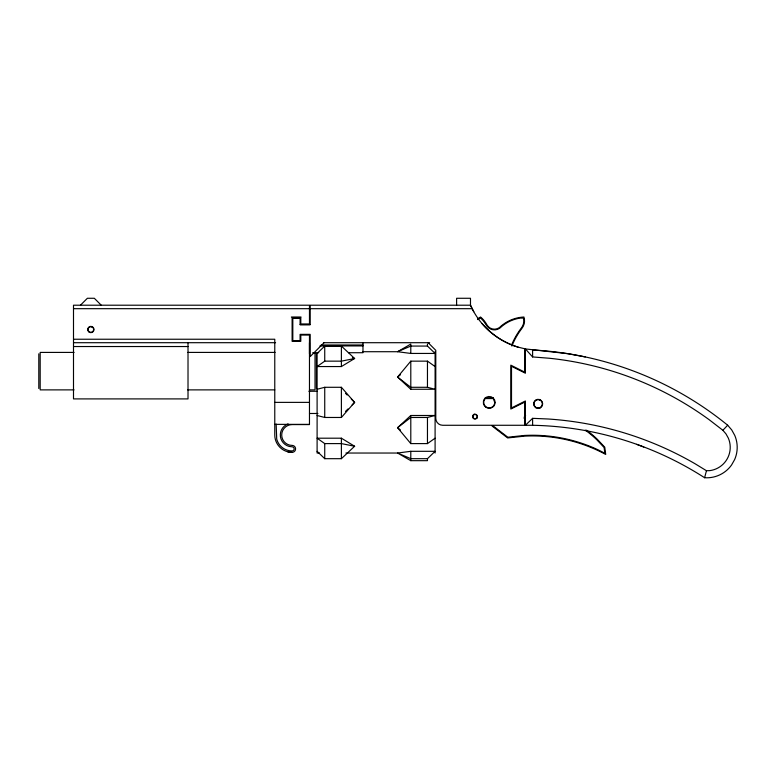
<?xml version="1.0" encoding="UTF-8"?>
<svg xmlns="http://www.w3.org/2000/svg" width="776" height="776" viewBox="0 0 776 776"><rect width="100%" height="100%" fill="white"/><g stroke="black" fill="none" stroke-linecap="round" stroke-linejoin="round"><path stroke-width="1.16" d="M309.469 353.798L309.469 342.711M525.391 425.277L532.608 425.277A329.79 329.79 0 0 1 704.608 477.725L706.461 470.722L695.15 463.805A336.735 336.735 0 0 0 548.225 419.001L532.608 418.332L525.391 425.277L525.391 400.988L511.51 407.924L511.51 366.282L525.391 373.227L525.391 348.928L567.828 353.681L585.24 356.921M477.337 417.236L476.706 418.322M493.866 405.935L494.331 405.324M435.094 366.553L427.46 361.15L410.795 361.15L397.574 377.049L410.795 389.261L435.094 389.261L427.46 387.292L410.795 387.292L397.574 377.049L400.406 374.798M317.103 415.49L324.737 417.469L341.392 417.469L354.622 402.375L341.392 387.292L324.737 387.292L317.103 389.261M525.391 348.928L532.608 356.941L549.534 358.269A329.431 329.431 0 0 1 709.555 420L722.873 430.282L727.675 425.219L731.729 429.933L734.746 435.375A30.458 30.458 0 0 1 734.63 459.596L731.555 465.008A30.458 30.458 0 0 1 704.608 477.725M80.442 305.21L87.378 298.275L94.323 298.275L101.258 305.21M324.048 342.711L310.167 356.591L310.167 334.359L300.099 334.369L300.099 340.615L292.814 340.615L292.814 318.412L300.099 318.412L300.099 324.659L310.167 324.649L310.167 305.21L470.489 305.21A75.941 75.941 0 0 0 518.3 347.192L524.692 348.754L524.692 372.102L510.812 365.156L510.812 409.049L524.692 402.104L524.692 425.277L442.708 425.277A6.936 6.936 0 0 1 435.782 418.342L435.782 350.325L428.148 342.691M345.533 411.396L348.007 408.933M352.139 404.839L354.622 402.375L351.315 399.097M352.42 357.658L354.622 358.502L341.392 361.15L324.737 361.15L317.103 366.553L341.392 366.553L354.622 358.502L341.392 346.067L324.737 346.067L317.103 353.439L317.103 453.038L319.508 453.038M427.46 458.684L427.46 460.672L410.795 460.672L397.574 453.038L410.795 458.684L427.46 458.684L435.094 451.312L410.795 451.312L397.574 453.038L345.931 453.038M317.103 451.312L324.737 458.684L341.392 458.684L354.622 446.248L341.392 438.197L317.103 438.197L324.737 443.6L341.392 443.6L354.622 446.248M400.406 429.952L397.574 427.712L410.795 417.469L427.46 417.469L435.094 415.49L410.795 415.49L397.574 427.712L410.795 443.6L427.46 443.6L435.094 438.197M473.777 414.5L473.273 414.888A2.425 2.425 0 0 0 474.165 418.894A2.425 2.425 0 0 0 477.415 416.392A2.425 2.425 0 0 0 473.777 414.5L474.359 414.258M539.32 408.195L540.406 407.749M706.461 470.722L709.885 470.615A23.474 23.474 0 0 0 728.334 438.12L726.006 433.92L722.873 430.282M300.099 324.659L310.167 324.649M73.497 308.683L309.469 308.683M310.167 308.683L472.235 308.683M291.359 317.015L301.04 317.015M73.497 339.238L274.772 339.238L274.772 434.996A17.353 17.353 0 0 0 292.115 452.35A3.473 3.473 0 0 0 295.588 448.877A3.473 3.473 0 0 0 292.115 445.405A10.408 10.408 0 0 1 281.707 434.996A10.408 10.408 0 0 1 292.115 424.588L309.469 424.588L309.469 335.067L300.797 335.067L300.797 341.314L292.115 341.314L292.115 317.714L300.797 317.714L300.797 323.961L309.469 323.961L309.469 305.21L73.497 305.21L73.497 398.903L188.015 398.903L188.015 343.128M73.497 342.711L275.587 342.691M323.437 342.711L429.652 342.701M321.109 344.99L362.974 344.99M319.906 345.931L362.974 345.931M410.795 353.439L410.795 344.078L397.574 351.712L410.795 353.439L435.094 353.439L427.46 346.067L410.795 346.067L397.574 351.712L362.741 351.712M73.497 346.532L188.015 346.532M74.089 352.411L40.187 352.411L40.187 389.882L74.05 389.882M187.899 352.411L275.073 352.411M312.738 352.721L318.713 352.721M348.618 352.721L362.974 352.721L362.974 342.992M187.705 389.882L274.772 389.882M309.469 389.882L315.027 389.882L315.027 352.954M308.858 391.269L317.326 391.269M274.772 402.375L309.469 402.375M309.469 413.482L317.908 413.482M274.772 424.365L309.469 424.365M287.634 451.758L292.115 452.35M518.3 347.192C504.313 342.992 491.635 334.747 482.109 323.67M636.659 444.318L643.75 447.024M539.32 399.485L540.406 399.931M492.721 425.626L507.834 437.227L524.382 435.462A154.87 154.87 0 0 1 598.48 450.012L604.853 453.233L604.106 447.519L596.841 439.798A108.087 108.087 0 0 0 585.24 430.098M492.071 426.005L507.64 437.955L524.411 436.151A154.181 154.181 0 0 1 605.716 454.445L604.766 447.219L597.316 439.294A108.776 108.776 0 0 0 586.53 430.176M345.533 393.364L347.182 395.003M473.767 311.729L470.489 305.21L470.489 298.275L456.608 298.275L456.608 305.21M532.608 356.941L532.608 349.976A336.367 336.367 0 0 1 727.675 425.219M532.608 418.332L532.608 425.277M435.094 351.712L435.094 453.038M427.46 344.078L427.46 346.067M427.46 361.15L427.46 387.292M427.46 417.469L427.46 443.6M410.795 361.15L410.795 389.261M410.795 415.49L410.795 443.6M410.795 451.312L410.795 460.672M341.392 346.067L341.392 366.553M341.392 387.292L341.392 417.469M341.392 438.197L341.392 458.684M324.737 346.067L324.737 361.15M324.737 387.292L324.737 417.469M324.737 443.6L324.737 458.684M316.414 353.798L316.414 388.495M276.159 424.055L276.712 439.129A15.947 15.947 0 0 0 292.115 450.943A2.066 2.066 0 0 0 292.659 446.879L289.06 446.404A11.815 11.815 0 0 1 288.08 423.9M38.8 353.798L38.8 388.495M511.888 346.086A75.321 75.321 0 0 1 522.025 328.229A12.193 12.193 0 0 0 523.926 317.015A38.354 38.354 0 0 0 499.356 327.627A8.604 8.604 0 0 1 486.853 324.698A26.51 26.51 0 0 0 480.548 317.015A17.353 17.353 0 0 0 477.521 319.082M511.636 344.864A76.009 76.009 0 0 1 521.462 327.831L522.005 327.045A11.494 11.494 0 0 0 523.519 318.121L520.143 318.092A37.655 37.655 0 0 0 502.732 325.619L499.763 328.19A9.312 9.312 0 0 1 486.94 326.124L483.526 320.992L480.46 317.869L479.859 318.218A16.655 16.655 0 0 0 477.967 319.605M525.624 415.587A9.855 9.855 0 0 1 524.285 416.916M525.468 416.77A10.544 10.544 0 0 1 523.916 418.051M472.982 416.072L472.914 416.605A2.085 2.085 0 0 0 474.99 418.691A2.085 2.085 0 0 0 477.075 416.605A2.085 2.085 0 0 0 474.99 414.529L474.456 414.597A2.085 2.085 0 0 0 472.982 416.072M485.213 398.563L484.418 399.601A5.548 5.548 0 0 0 487.784 407.74A5.548 5.548 0 0 0 494.778 402.375L493.235 398.563L485.213 398.563M493.4 398.204L485.048 398.204L493.4 398.204M91.568 326.822L90.85 326.735A2.774 2.774 0 0 0 88.076 329.509A2.774 2.774 0 0 0 90.85 332.283A2.774 2.774 0 0 0 93.624 329.509L93.537 328.791A2.774 2.774 0 0 0 91.568 326.822M539.233 399.815L538.156 399.679A4.161 4.161 0 0 0 533.985 403.84A4.161 4.161 0 0 0 538.156 408.001A4.161 4.161 0 0 0 542.317 403.84L542.172 402.763A4.161 4.161 0 0 0 539.233 399.815M89.288 332.215A3.123 3.123 0 0 0 93.974 329.509A3.123 3.123 0 0 0 89.288 326.803A3.123 3.123 0 0 0 89.288 332.215M486.271 407.487A5.898 5.898 0 0 0 495.127 402.375A5.898 5.898 0 0 0 486.271 397.264A5.898 5.898 0 0 0 486.271 407.487M535.896 407.749A4.511 4.511 0 0 0 542.667 403.84A4.511 4.511 0 0 0 535.896 399.931A4.511 4.511 0 0 0 535.896 407.749"/></g></svg>
